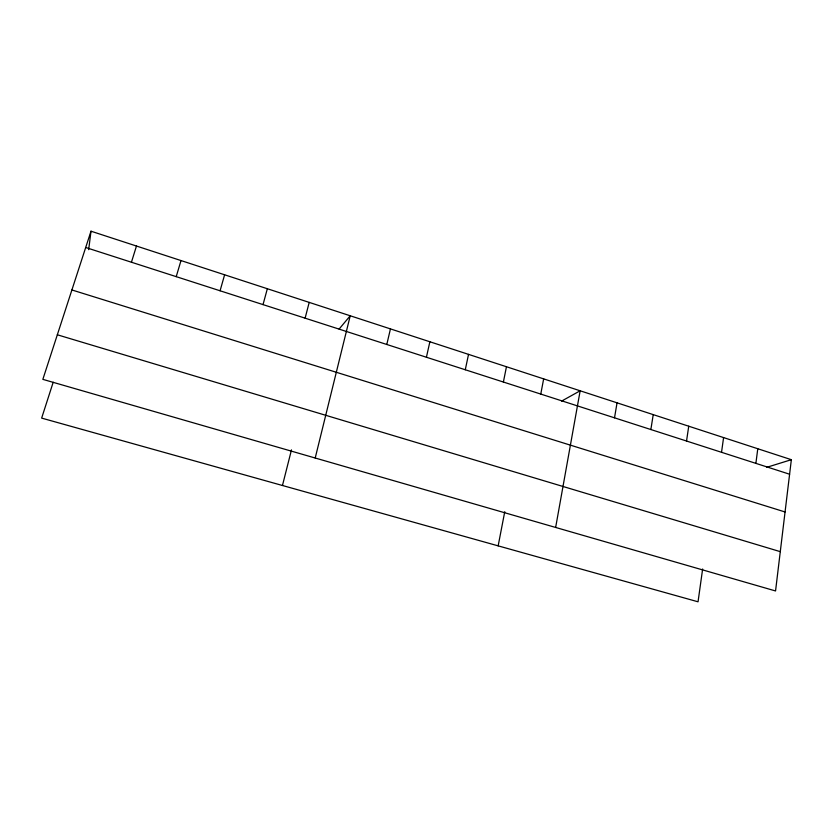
<?xml version="1.0" encoding="UTF-8"?>
<svg xmlns="http://www.w3.org/2000/svg" width="833" height="833" viewBox="0 0 833 833"><rect width="100%" height="100%" fill="white"/><g stroke="black" fill="none" stroke-linecap="round" stroke-linejoin="round"><path stroke-width="1.25" d="M791.35 459.691L775.554 590.961L42.847 379.359L90.995 231.199L791.35 459.691L766.641 467.355M88.683 249.661L90.995 231.199M755.885 463.367L757.78 448.748M702.635 568.991L698.044 601.801L41.65 418.104L53.197 382.243M721.534 452.298L723.585 437.585M686.538 441.021L688.735 426.215M650.865 429.536L653.228 414.636M614.515 417.822L617.045 402.828M555.642 527.456L580.153 390.792L561.619 401.089M540.773 394.071L543.657 378.88M498.155 545.865L504.756 511.701M503.392 382.035L506.454 366.749M465.283 369.758L468.531 354.369M426.423 357.242L429.87 341.759M386.793 344.477L390.448 328.9M315.207 458.015L350.224 315.78L339.114 329.056M282.46 485.493L291.477 449.872M305.117 318.175L309.199 302.389M263.03 304.618L267.341 288.728M220.079 290.779L224.608 274.796M176.221 276.65L181 260.562M131.437 262.228L136.466 246.037M57.331 334.783L780.282 551.654M71.898 289.957L785.061 511.972M85.695 247.495L789.601 474.227"/></g></svg>
